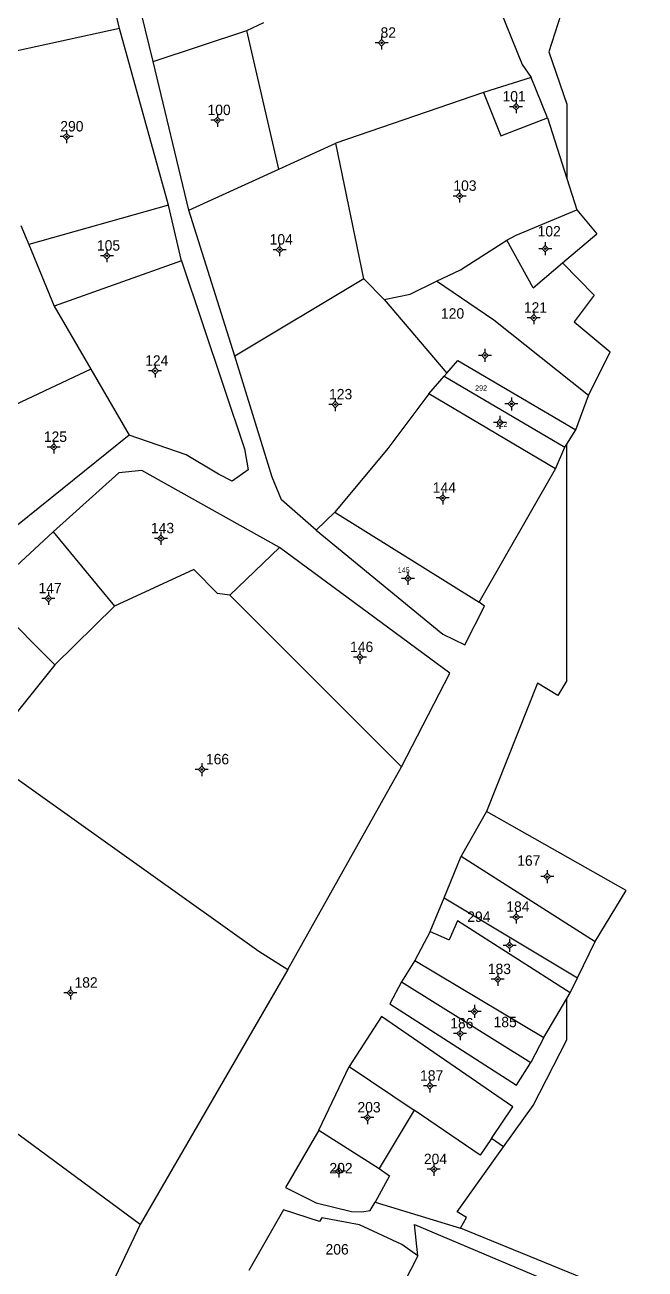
# Model space of a CAD drawing. Extents: x 364958 to 365522, y 1839430 to 1840018.
# Drawn here: x 365395.7 to 365515.1, y 1839626.5 to 1839865.6 of the extents above; entities that cross this region are included whole.
import ezdxf

# ---------------------------------------------------------------- set-up
doc = ezdxf.new("R2010")
doc.units = 0
for name, color, linetype in [('Level 10', 7, 'Continuous'), ('Level 11', 7, 'Continuous'), ('Level 15', 7, 'Continuous')]:
    doc.layers.add(name, color=color, linetype=linetype)

msp = doc.modelspace()

# ---------------------------------------------------------------- linework, layer by layer
at = {"layer": 'Level 10'}
for p, q in [((365413.93, 1839864.91), (365404.99, 1839904.16)), ((365479.99, 1839886.47), (365491.42, 1839858.03)), ((365420.42, 1839858.61), (365415.42, 1839879.11)), ((365499.43, 1839869.4), (365496.57, 1839860.44)), ((365413.93, 1839864.91), (365387.05, 1839859.07)), ((365423.34, 1839830.95), (365413.93, 1839864.91)), ((365438.44, 1839864.57), (365441.68, 1839866.06)), ((365420.42, 1839858.61), (365438.44, 1839864.57)), ((365444.58, 1839837.87), (365438.44, 1839864.57)), ((365496.57, 1839860.44), (365500, 1839850.41)), ((365427.28, 1839830.01), (365420.42, 1839858.61)), ((365491.42, 1839858.03), (365493.12, 1839855.52)), ((365493.12, 1839855.52), (365483.96, 1839852.64)), ((365496.27, 1839847.79), (365493.12, 1839855.52)), ((365483.96, 1839852.64), (365455.58, 1839842.86)), ((365483.96, 1839852.64), (365487.33, 1839844.29)), ((365500, 1839850.41), (365500, 1839836.13)), ((365487.33, 1839844.29), (365496.27, 1839847.79)), ((365496.27, 1839847.79), (365500, 1839836.13)), ((365444.58, 1839837.87), (365455.58, 1839842.86)), ((365460.94, 1839816.8), (365455.58, 1839842.86)), ((365427.28, 1839830.01), (365444.58, 1839837.87)), ((365500, 1839836.13), (365501.93, 1839830.09)), ((365423.34, 1839830.95), (365396.5, 1839823.39)), ((365425.86, 1839820.28), (365423.34, 1839830.95)), ((365436.16, 1839801.96), (365427.28, 1839830.01)), ((365490.23, 1839825.18), (365501.93, 1839830.09)), ((365501.93, 1839830.09), (365505.78, 1839825.48)), ((365394.97, 1839827.09), (365396.5, 1839823.39)), ((365479.55, 1839818.54), (365488.43, 1839824.24)), ((365488.43, 1839824.24), (365490.23, 1839825.18)), ((365493.54, 1839815.11), (365488.43, 1839824.24)), ((365499.18, 1839819.89), (365505.78, 1839825.48)), ((365396.5, 1839823.39), (365401.4, 1839811.55)), ((365425.86, 1839820.28), (365401.4, 1839811.55)), ((365425.86, 1839820.28), (365437.96, 1839784.15)), ((365493.54, 1839815.11), (365499.18, 1839819.89)), ((365499.18, 1839819.89), (365505.28, 1839813.65)), ((365474.93, 1839816.37), (365479.55, 1839818.54)), ((365460.94, 1839816.8), (365436.16, 1839801.96)), ((365464.88, 1839812.82), (365460.94, 1839816.8)), ((365469.85, 1839813.89), (365474.93, 1839816.37)), ((365485.93, 1839808.9), (365474.93, 1839816.37)), ((365464.88, 1839812.82), (365469.85, 1839813.89)), ((365464.88, 1839812.82), (365476.93, 1839798.71)), ((365505.28, 1839813.65), (365501.4, 1839808.57)), ((365401.4, 1839811.55), (365408.41, 1839799.48)), ((365504.15, 1839794.39), (365485.93, 1839808.9)), ((365501.4, 1839808.57), (365508.32, 1839802.81)), ((365504.15, 1839794.39), (365508.32, 1839802.81)), ((365443.29, 1839778.7), (365436.16, 1839801.96)), ((365476.93, 1839798.71), (365479.03, 1839801.13)), ((365479.03, 1839801.13), (365501.75, 1839787.81)), ((365408.41, 1839799.48), (365387.97, 1839789.81)), ((365408.41, 1839799.48), (365415.8, 1839786.77)), ((365473.46, 1839794.71), (365476.41, 1839798.11)), ((365476.41, 1839798.11), (365476.93, 1839798.71)), ((365476.41, 1839798.11), (365499.6, 1839784.44)), ((365473.46, 1839794.71), (365465.58, 1839784.23)), ((365497.83, 1839780.3), (365473.46, 1839794.71)), ((365501.75, 1839787.81), (365504.15, 1839794.39)), ((365415.8, 1839786.77), (365394.29, 1839769.48)), ((365426.75, 1839782.98), (365415.8, 1839786.77)), ((365500, 1839785.04), (365501.75, 1839787.81)), ((365437.96, 1839784.15), (365438.68, 1839780.11)), ((365465.58, 1839784.23), (365455.37, 1839771.99)), ((365497.83, 1839780.3), (365499.6, 1839784.44)), ((365499.6, 1839784.44), (365500, 1839785.04)), ((365500, 1839778.96), (365500, 1839785.04)), ((365432.97, 1839779.26), (365426.75, 1839782.98)), ((365413.83, 1839779.51), (365401.17, 1839768.17)), ((365418.22, 1839779.97), (365413.83, 1839779.51)), ((365444.73, 1839765.17), (365418.22, 1839779.97)), ((365435.61, 1839777.95), (365432.97, 1839779.26)), ((365438.68, 1839780.11), (365435.61, 1839777.95)), ((365483.13, 1839754.67), (365497.83, 1839780.3)), ((365500, 1839765.98), (365500, 1839778.96)), ((365445.14, 1839774.33), (365443.29, 1839778.7)), ((365451.77, 1839768.5), (365445.14, 1839774.33)), ((365455.37, 1839771.99), (365451.77, 1839768.5)), ((365455.37, 1839771.99), (365483.13, 1839754.67)), ((365401.17, 1839768.17), (365388.1, 1839756.09)), ((365401.17, 1839768.17), (365412.97, 1839753.87)), ((365451.77, 1839768.5), (365476.15, 1839748.52)), ((365444.73, 1839765.17), (365435.15, 1839755.98)), ((365477.5, 1839741.03), (365444.73, 1839765.17)), ((365500, 1839753.05), (365500, 1839765.98)), ((365428.24, 1839760.95), (365412.97, 1839753.87)), ((365432.78, 1839756.31), (365428.24, 1839760.95)), ((365388.1, 1839756.09), (365401.49, 1839742.6)), ((365435.15, 1839755.98), (365432.78, 1839756.31)), ((365468.18, 1839723.01), (365435.15, 1839755.98)), ((365412.97, 1839753.87), (365401.49, 1839742.6)), ((365480.36, 1839746.49), (365484.18, 1839753.87)), ((365484.18, 1839753.87), (365483.13, 1839754.67)), ((365500, 1839739.63), (365500, 1839753.05)), ((365476.15, 1839748.52), (365480.36, 1839746.49)), ((365401.49, 1839742.6), (365387.63, 1839725.37)), ((365468.18, 1839723.01), (365477.5, 1839741.03)), ((365494.37, 1839739.11), (365484.54, 1839714.44)), ((365498.27, 1839736.7), (365494.37, 1839739.11)), ((365500, 1839739.63), (365498.27, 1839736.7)), ((365389.4, 1839724.11), (365440.78, 1839687.58)), ((365446.35, 1839684.06), (365468.18, 1839723.01)), ((365484.54, 1839714.44), (365479.7, 1839705.83)), ((365511.42, 1839699.22), (365484.54, 1839714.44)), ((365476.38, 1839697.81), (365479.7, 1839705.83)), ((365479.7, 1839705.83), (365505.46, 1839689.41)), ((365473.7, 1839691.34), (365476.38, 1839697.81)), ((365476.38, 1839697.81), (365502.05, 1839682.47)), ((365505.46, 1839689.41), (365511.42, 1839699.22)), ((365478.97, 1839693.41), (365477.37, 1839689.74)), ((365500.64, 1839679.6), (365478.97, 1839693.41)), ((365473.7, 1839691.34), (365470.77, 1839685.81)), ((365473.7, 1839691.34), (365477.37, 1839689.74)), ((365502.05, 1839682.47), (365505.46, 1839689.41)), ((365440.78, 1839687.58), (365446.35, 1839684.06)), ((365470.77, 1839685.81), (365468.17, 1839681.67)), ((365470.77, 1839685.81), (365495.61, 1839670.96)), ((365446.35, 1839684.06), (365417.94, 1839635.03)), ((365468.17, 1839681.67), (365465.98, 1839677.43)), ((365468.17, 1839681.67), (365493.07, 1839666.17)), ((365500.64, 1839679.6), (365502.05, 1839682.47)), ((365495.61, 1839670.96), (365500, 1839678.5)), ((365500, 1839678.5), (365500.64, 1839679.6)), ((365500, 1839670.56), (365500, 1839678.5)), ((365465.98, 1839677.43), (365490.29, 1839661.82)), ((365417.94, 1839635.03), (365364.77, 1839674.25)), ((365464.37, 1839675), (365458.1, 1839665.39)), ((365489.61, 1839657.65), (365464.37, 1839675)), ((365495.61, 1839670.96), (365493.07, 1839666.17)), ((365493.52, 1839657.94), (365500, 1839670.56)), ((365452.32, 1839653.17), (365458.1, 1839665.39)), ((365458.1, 1839665.39), (365470.65, 1839657.01)), ((365490.29, 1839661.82), (365493.07, 1839666.17)), ((365470.65, 1839657.01), (365463.89, 1839645.79)), ((365483.35, 1839648.4), (365470.65, 1839657.01)), ((365485.5, 1839651.57), (365489.61, 1839657.65)), ((365487.8, 1839649.97), (365493.52, 1839657.94)), ((365452.32, 1839653.17), (365445.85, 1839642.17)), ((365452.32, 1839653.17), (365463.89, 1839645.79)), ((365478.91, 1839637.49), (365487.8, 1839649.97)), ((365485.5, 1839651.57), (365483.35, 1839648.4)), ((365487.8, 1839649.97), (365485.5, 1839651.57)), ((365463.89, 1839645.79), (365465.91, 1839644.43)), ((365465.91, 1839644.43), (365463.11, 1839639.37)), ((365445.85, 1839642.17), (365451.81, 1839639.2)), ((365445.5, 1839637.85), (365438.84, 1839626.18)), ((365452.43, 1839635.65), (365445.5, 1839637.85)), ((365451.81, 1839639.2), (365458.57, 1839637.57)), ((365460.57, 1839637.46), (365462.15, 1839637.71)), ((365462.15, 1839637.71), (365463.11, 1839639.37)), ((365463.11, 1839639.37), (365479.56, 1839634.31)), ((365452.85, 1839636.35), (365452.43, 1839635.65)), ((365460.12, 1839634.97), (365452.85, 1839636.35)), ((365458.57, 1839637.57), (365460.57, 1839637.46)), ((365480.67, 1839636.41), (365478.91, 1839637.49)), ((365479.56, 1839634.31), (365480.67, 1839636.41)), ((365417.94, 1839635.03), (365396.52, 1839590.31)), ((365468.27, 1839631.21), (365460.12, 1839634.97)), ((365471.31, 1839629.01), (365470.69, 1839635.04)), ((365470.69, 1839635.04), (365514.78, 1839616.47)), ((365515.07, 1839619.86), (365479.56, 1839634.31)), ((365471.31, 1839629.01), (365468.27, 1839631.21)), ((365471.31, 1839629.01), (365466.72, 1839620.03))]:
    msp.add_line(p, q, dxfattribs=at)
at = {"layer": 'Level 11'}
for p, q in [((365464.37, 1839862.795), (365463.745, 1839862.17)), ((365464.37, 1839863.42), (365464.37, 1839862.795)), ((365464.995, 1839862.17), (365464.37, 1839862.795)), ((365463.745, 1839862.17), (365463.12, 1839862.17)), ((365463.745, 1839862.17), (365464.37, 1839861.545)), ((365464.37, 1839861.545), (365464.995, 1839862.17)), ((365464.37, 1839861.545), (365464.37, 1839860.92)), ((365465.62, 1839862.17), (365464.995, 1839862.17)), ((365490.24, 1839850.525), (365489.615, 1839849.9)), ((365490.24, 1839851.15), (365490.24, 1839850.525)), ((365490.865, 1839849.9), (365490.24, 1839850.525)), ((365432.77, 1839848.54), (365432.77, 1839847.915)), ((365489.615, 1839849.9), (365488.99, 1839849.9)), ((365489.615, 1839849.9), (365490.24, 1839849.275)), ((365490.24, 1839849.275), (365490.865, 1839849.9)), ((365490.24, 1839849.275), (365490.24, 1839848.65)), ((365491.49, 1839849.9), (365490.865, 1839849.9)), ((365432.145, 1839847.29), (365431.52, 1839847.29)), ((365432.77, 1839847.915), (365432.145, 1839847.29)), ((365432.145, 1839847.29), (365432.77, 1839846.665)), ((365433.395, 1839847.29), (365432.77, 1839847.915)), ((365432.77, 1839846.665), (365433.395, 1839847.29)), ((365432.77, 1839846.665), (365432.77, 1839846.04)), ((365434.02, 1839847.29), (365433.395, 1839847.29)), ((365403.135, 1839844.15), (365402.51, 1839844.15)), ((365403.76, 1839844.775), (365403.135, 1839844.15)), ((365403.135, 1839844.15), (365403.76, 1839843.525)), ((365403.76, 1839845.4), (365403.76, 1839844.775)), ((365404.385, 1839844.15), (365403.76, 1839844.775)), ((365403.76, 1839843.525), (365404.385, 1839844.15)), ((365403.76, 1839843.525), (365403.76, 1839842.9)), ((365405.01, 1839844.15), (365404.385, 1839844.15)), ((365479.37, 1839833.98), (365479.37, 1839833.355)), ((365478.745, 1839832.73), (365478.12, 1839832.73)), ((365479.37, 1839833.355), (365478.745, 1839832.73)), ((365478.745, 1839832.73), (365479.37, 1839832.105)), ((365479.995, 1839832.73), (365479.37, 1839833.355)), ((365479.37, 1839832.105), (365479.995, 1839832.73)), ((365479.37, 1839832.105), (365479.37, 1839831.48)), ((365480.62, 1839832.73), (365479.995, 1839832.73)), ((365411.51, 1839821.875), (365410.885, 1839821.25)), ((365411.51, 1839822.5), (365411.51, 1839821.875)), ((365412.135, 1839821.25), (365411.51, 1839821.875)), ((365444.115, 1839822.41), (365443.49, 1839822.41)), ((365444.74, 1839823.035), (365444.115, 1839822.41)), ((365444.115, 1839822.41), (365444.74, 1839821.785)), ((365444.74, 1839823.66), (365444.74, 1839823.035)), ((365445.365, 1839822.41), (365444.74, 1839823.035)), ((365444.74, 1839821.785), (365445.365, 1839822.41)), ((365444.74, 1839821.785), (365444.74, 1839821.16)), ((365445.99, 1839822.41), (365445.365, 1839822.41)), ((365495.235, 1839822.6), (365494.61, 1839822.6)), ((365495.86, 1839823.225), (365495.235, 1839822.6)), ((365495.235, 1839822.6), (365495.86, 1839821.975)), ((365495.86, 1839823.85), (365495.86, 1839823.225)), ((365496.485, 1839822.6), (365495.86, 1839823.225)), ((365495.86, 1839821.975), (365496.485, 1839822.6)), ((365495.86, 1839821.975), (365495.86, 1839821.35)), ((365497.11, 1839822.6), (365496.485, 1839822.6)), ((365410.885, 1839821.25), (365410.26, 1839821.25)), ((365410.885, 1839821.25), (365411.51, 1839820.625)), ((365411.51, 1839820.625), (365412.135, 1839821.25)), ((365411.51, 1839820.625), (365411.51, 1839820)), ((365412.76, 1839821.25), (365412.135, 1839821.25)), ((365493.64, 1839809.945), (365493.015, 1839809.32)), ((365493.64, 1839810.57), (365493.64, 1839809.945)), ((365494.265, 1839809.32), (365493.64, 1839809.945)), ((365493.015, 1839809.32), (365492.39, 1839809.32)), ((365493.015, 1839809.32), (365493.64, 1839808.695)), ((365493.64, 1839808.695), (365494.265, 1839809.32)), ((365493.64, 1839808.695), (365493.64, 1839808.07)), ((365494.89, 1839809.32), (365494.265, 1839809.32)), ((365484.26, 1839802.715), (365483.635, 1839802.09)), ((365484.26, 1839803.34), (365484.26, 1839802.715)), ((365484.885, 1839802.09), (365484.26, 1839802.715)), ((365420.79, 1839800.37), (365420.79, 1839799.745)), ((365483.635, 1839802.09), (365483.01, 1839802.09)), ((365483.635, 1839802.09), (365484.26, 1839801.465)), ((365484.26, 1839801.465), (365484.885, 1839802.09)), ((365484.26, 1839801.465), (365484.26, 1839800.84)), ((365485.51, 1839802.09), (365484.885, 1839802.09)), ((365420.165, 1839799.12), (365419.54, 1839799.12)), ((365420.79, 1839799.745), (365420.165, 1839799.12)), ((365420.165, 1839799.12), (365420.79, 1839798.495)), ((365421.415, 1839799.12), (365420.79, 1839799.745)), ((365420.79, 1839798.495), (365421.415, 1839799.12)), ((365420.79, 1839798.495), (365420.79, 1839797.87)), ((365422.04, 1839799.12), (365421.415, 1839799.12)), ((365455.46, 1839793.275), (365454.835, 1839792.65)), ((365455.46, 1839793.9), (365455.46, 1839793.275)), ((365456.085, 1839792.65), (365455.46, 1839793.275)), ((365489.35, 1839793.405), (365488.725, 1839792.78)), ((365489.35, 1839794.03), (365489.35, 1839793.405)), ((365489.975, 1839792.78), (365489.35, 1839793.405)), ((365454.835, 1839792.65), (365454.21, 1839792.65)), ((365454.835, 1839792.65), (365455.46, 1839792.025)), ((365455.46, 1839792.025), (365456.085, 1839792.65)), ((365455.46, 1839792.025), (365455.46, 1839791.4)), ((365456.71, 1839792.65), (365456.085, 1839792.65)), ((365488.725, 1839792.78), (365488.1, 1839792.78)), ((365488.725, 1839792.78), (365489.35, 1839792.155)), ((365489.35, 1839792.155), (365489.975, 1839792.78)), ((365489.35, 1839792.155), (365489.35, 1839791.53)), ((365490.6, 1839792.78), (365489.975, 1839792.78)), ((365486.515, 1839789.2), (365485.89, 1839789.2)), ((365487.14, 1839789.825), (365486.515, 1839789.2)), ((365486.515, 1839789.2), (365487.14, 1839788.575)), ((365487.14, 1839790.45), (365487.14, 1839789.825)), ((365487.765, 1839789.2), (365487.14, 1839789.825)), ((365487.14, 1839788.575), (365487.765, 1839789.2)), ((365487.14, 1839788.575), (365487.14, 1839787.95)), ((365488.39, 1839789.2), (365487.765, 1839789.2)), ((365400.665, 1839784.48), (365400.04, 1839784.48)), ((365401.29, 1839785.105), (365400.665, 1839784.48)), ((365400.665, 1839784.48), (365401.29, 1839783.855)), ((365401.29, 1839785.73), (365401.29, 1839785.105)), ((365401.915, 1839784.48), (365401.29, 1839785.105)), ((365401.29, 1839783.855), (365401.915, 1839784.48)), ((365401.29, 1839783.855), (365401.29, 1839783.23)), ((365402.54, 1839784.48), (365401.915, 1839784.48)), ((365475.495, 1839774.69), (365474.87, 1839774.69)), ((365476.12, 1839775.315), (365475.495, 1839774.69)), ((365475.495, 1839774.69), (365476.12, 1839774.065)), ((365476.12, 1839775.94), (365476.12, 1839775.315)), ((365476.745, 1839774.69), (365476.12, 1839775.315)), ((365476.12, 1839774.065), (365476.745, 1839774.69)), ((365476.12, 1839774.065), (365476.12, 1839773.44)), ((365477.37, 1839774.69), (365476.745, 1839774.69)), ((365421.275, 1839766.92), (365420.65, 1839766.92)), ((365421.9, 1839767.545), (365421.275, 1839766.92)), ((365421.275, 1839766.92), (365421.9, 1839766.295)), ((365421.9, 1839768.17), (365421.9, 1839767.545)), ((365422.525, 1839766.92), (365421.9, 1839767.545)), ((365421.9, 1839766.295), (365422.525, 1839766.92)), ((365423.15, 1839766.92), (365422.525, 1839766.92)), ((365421.9, 1839766.295), (365421.9, 1839765.67)), ((365469.44, 1839759.865), (365468.815, 1839759.24)), ((365469.44, 1839760.49), (365469.44, 1839759.865)), ((365470.065, 1839759.24), (365469.44, 1839759.865)), ((365468.815, 1839759.24), (365468.19, 1839759.24)), ((365468.815, 1839759.24), (365469.44, 1839758.615)), ((365469.44, 1839758.615), (365470.065, 1839759.24)), ((365469.44, 1839758.615), (365469.44, 1839757.99)), ((365470.69, 1839759.24), (365470.065, 1839759.24)), ((365399.635, 1839755.38), (365399.01, 1839755.38)), ((365400.26, 1839756.005), (365399.635, 1839755.38)), ((365399.635, 1839755.38), (365400.26, 1839754.755)), ((365400.26, 1839756.63), (365400.26, 1839756.005)), ((365400.885, 1839755.38), (365400.26, 1839756.005)), ((365400.26, 1839754.755), (365400.885, 1839755.38)), ((365401.51, 1839755.38), (365400.885, 1839755.38)), ((365400.26, 1839754.755), (365400.26, 1839754.13)), ((365460.2, 1839745.34), (365460.2, 1839744.715)), ((365459.575, 1839744.09), (365458.95, 1839744.09)), ((365460.2, 1839744.715), (365459.575, 1839744.09)), ((365459.575, 1839744.09), (365460.2, 1839743.465)), ((365460.825, 1839744.09), (365460.2, 1839744.715)), ((365460.2, 1839743.465), (365460.825, 1839744.09)), ((365460.2, 1839743.465), (365460.2, 1839742.84)), ((365461.45, 1839744.09), (365460.825, 1839744.09)), ((365429.78, 1839723.75), (365429.78, 1839723.125)), ((365429.155, 1839722.5), (365428.53, 1839722.5)), ((365429.78, 1839723.125), (365429.155, 1839722.5)), ((365429.155, 1839722.5), (365429.78, 1839721.875)), ((365430.405, 1839722.5), (365429.78, 1839723.125)), ((365429.78, 1839721.875), (365430.405, 1839722.5)), ((365429.78, 1839721.875), (365429.78, 1839721.25)), ((365431.03, 1839722.5), (365430.405, 1839722.5)), ((365496.23, 1839702.545), (365495.605, 1839701.92)), ((365496.23, 1839703.17), (365496.23, 1839702.545)), ((365496.855, 1839701.92), (365496.23, 1839702.545)), ((365495.605, 1839701.92), (365494.98, 1839701.92)), ((365495.605, 1839701.92), (365496.23, 1839701.295)), ((365496.23, 1839701.295), (365496.855, 1839701.92)), ((365496.23, 1839701.295), (365496.23, 1839700.67)), ((365497.48, 1839701.92), (365496.855, 1839701.92)), ((365490.26, 1839695.4), (365490.26, 1839694.775)), ((365489.635, 1839694.15), (365489.01, 1839694.15)), ((365490.26, 1839694.775), (365489.635, 1839694.15)), ((365489.635, 1839694.15), (365490.26, 1839693.525)), ((365490.885, 1839694.15), (365490.26, 1839694.775)), ((365490.26, 1839693.525), (365490.885, 1839694.15)), ((365490.26, 1839693.525), (365490.26, 1839692.9)), ((365491.51, 1839694.15), (365490.885, 1839694.15)), ((365488.355, 1839688.7), (365487.73, 1839688.7)), ((365488.98, 1839689.325), (365488.355, 1839688.7)), ((365488.355, 1839688.7), (365488.98, 1839688.075)), ((365488.98, 1839689.95), (365488.98, 1839689.325)), ((365489.605, 1839688.7), (365488.98, 1839689.325)), ((365488.98, 1839688.075), (365489.605, 1839688.7)), ((365488.98, 1839688.075), (365488.98, 1839687.45)), ((365490.23, 1839688.7), (365489.605, 1839688.7)), ((365486.71, 1839683.43), (365486.71, 1839682.805)), ((365404.49, 1839680.82), (365404.49, 1839680.195)), ((365486.085, 1839682.18), (365485.46, 1839682.18)), ((365486.71, 1839682.805), (365486.085, 1839682.18)), ((365486.085, 1839682.18), (365486.71, 1839681.555)), ((365487.335, 1839682.18), (365486.71, 1839682.805)), ((365486.71, 1839681.555), (365487.335, 1839682.18)), ((365486.71, 1839681.555), (365486.71, 1839680.93)), ((365487.96, 1839682.18), (365487.335, 1839682.18)), ((365403.865, 1839679.57), (365403.24, 1839679.57)), ((365404.49, 1839680.195), (365403.865, 1839679.57)), ((365403.865, 1839679.57), (365404.49, 1839678.945)), ((365405.115, 1839679.57), (365404.49, 1839680.195)), ((365404.49, 1839678.945), (365405.115, 1839679.57)), ((365404.49, 1839678.945), (365404.49, 1839678.32)), ((365405.74, 1839679.57), (365405.115, 1839679.57)), ((365481.625, 1839675.99), (365481, 1839675.99)), ((365482.25, 1839676.615), (365481.625, 1839675.99)), ((365481.625, 1839675.99), (365482.25, 1839675.365)), ((365482.25, 1839677.24), (365482.25, 1839676.615)), ((365482.875, 1839675.99), (365482.25, 1839676.615)), ((365482.25, 1839675.365), (365482.875, 1839675.99)), ((365483.5, 1839675.99), (365482.875, 1839675.99)), ((365482.25, 1839675.365), (365482.25, 1839674.74)), ((365478.845, 1839671.74), (365478.22, 1839671.74)), ((365479.47, 1839672.365), (365478.845, 1839671.74)), ((365478.845, 1839671.74), (365479.47, 1839671.115)), ((365479.47, 1839672.99), (365479.47, 1839672.365)), ((365480.095, 1839671.74), (365479.47, 1839672.365)), ((365479.47, 1839671.115), (365480.095, 1839671.74)), ((365479.47, 1839671.115), (365479.47, 1839670.49)), ((365480.72, 1839671.74), (365480.095, 1839671.74)), ((365473.045, 1839661.7), (365472.42, 1839661.7)), ((365473.67, 1839662.325), (365473.045, 1839661.7)), ((365473.045, 1839661.7), (365473.67, 1839661.075)), ((365473.67, 1839662.95), (365473.67, 1839662.325)), ((365474.295, 1839661.7), (365473.67, 1839662.325)), ((365473.67, 1839661.075), (365474.295, 1839661.7)), ((365474.92, 1839661.7), (365474.295, 1839661.7)), ((365473.67, 1839661.075), (365473.67, 1839660.45)), ((365461.63, 1839656.84), (365461.63, 1839656.215)), ((365461.005, 1839655.59), (365460.38, 1839655.59)), ((365461.63, 1839656.215), (365461.005, 1839655.59)), ((365461.005, 1839655.59), (365461.63, 1839654.965)), ((365462.255, 1839655.59), (365461.63, 1839656.215)), ((365461.63, 1839654.965), (365462.255, 1839655.59)), ((365461.63, 1839654.965), (365461.63, 1839654.34)), ((365462.88, 1839655.59), (365462.255, 1839655.59)), ((365455.525, 1839645.32), (365454.9, 1839645.32)), ((365456.15, 1839645.945), (365455.525, 1839645.32)), ((365455.525, 1839645.32), (365456.15, 1839644.695)), ((365456.15, 1839646.57), (365456.15, 1839645.945)), ((365456.775, 1839645.32), (365456.15, 1839645.945)), ((365456.15, 1839644.695), (365456.775, 1839645.32)), ((365457.4, 1839645.32), (365456.775, 1839645.32)), ((365473.785, 1839645.66), (365473.16, 1839645.66)), ((365474.41, 1839646.285), (365473.785, 1839645.66)), ((365473.785, 1839645.66), (365474.41, 1839645.035)), ((365474.41, 1839646.91), (365474.41, 1839646.285)), ((365475.035, 1839645.66), (365474.41, 1839646.285)), ((365474.41, 1839645.035), (365475.035, 1839645.66)), ((365474.41, 1839645.035), (365474.41, 1839644.41)), ((365475.66, 1839645.66), (365475.035, 1839645.66)), ((365456.15, 1839644.695), (365456.15, 1839644.07))]:
    msp.add_line(p, q, dxfattribs=at)
for centre in [(365464.36975, 1839862.17), (365490.23975, 1839849.9), (365432.76975, 1839847.29), (365403.75975, 1839844.15), (365479.36975, 1839832.73), (365444.73975, 1839822.41), (365495.85975, 1839822.6), (365411.50975, 1839821.25), (365493.63975, 1839809.32), (365484.25975, 1839802.09), (365420.78975, 1839799.12), (365455.45975, 1839792.65), (365489.34975, 1839792.78), (365487.13975, 1839789.2), (365401.28975, 1839784.48), (365476.11975, 1839774.69), (365421.89975, 1839766.92), (365469.43975, 1839759.24), (365400.25975, 1839755.38), (365460.19975, 1839744.09), (365429.77975, 1839722.5), (365496.22975, 1839701.92), (365490.25975, 1839694.15), (365488.97975, 1839688.7), (365486.70975, 1839682.18), (365404.48975, 1839679.57), (365482.24975, 1839675.99), (365479.46975, 1839671.74), (365473.66975, 1839661.7), (365461.62975, 1839655.59), (365456.14975, 1839645.32), (365474.40975, 1839645.66)]:
    msp.add_circle(centre, 0.15, dxfattribs=at)

# ---------------------------------------------------------------- texts
at = {"layer": 'Level 15'}
for s, height, p in [('82', 1.99998, (365464.17, 1839863.16)), ('101', 1.99998, (365487.63, 1839850.9)), ('100', 1.99998, (365430.87, 1839848.29)), ('290', 1.99998, (365402.55, 1839845.14)), ('103', 1.99998, (365478.17, 1839833.73)), ('102', 1.99998, (365494.38, 1839824.96)), ('105', 1.99998, (365409.6, 1839822.24)), ('104', 1.99998, (365442.83, 1839823.4)), ('121', 1.99998, (365491.74, 1839810.31)), ('120', 1.99998, (365475.79, 1839809.16)), ('124', 1.99998, (365418.88, 1839800.11)), ('123', 1.99998, (365454.26, 1839793.65)), ('292', 0.99996, (365482.36, 1839795.33)), ('122', 0.99996, (365486.25, 1839788.34)), ('125', 1.99998, (365399.38, 1839785.47)), ('144', 1.99998, (365474.21, 1839775.69)), ('143', 1.99998, (365419.99, 1839767.91)), ('145', 0.99996, (365467.47, 1839760.33)), ('147', 1.99998, (365398.35, 1839756.38)), ('146', 1.99998, (365458.3, 1839745.08)), ('166', 1.99998, (365430.57, 1839723.5)), ('167', 1.99998, (365490.46, 1839704)), ('294', 1.99998, (365480.84, 1839693.21)), ('184', 1.99998, (365488.36, 1839695.15)), ('183', 1.99998, (365484.8, 1839683.18)), ('182', 1.99998, (365405.28, 1839680.57)), ('186', 1.99998, (365477.57, 1839672.74)), ('185', 1.99998, (365485.91, 1839672.97)), ('187', 1.99998, (365471.77, 1839662.69)), ('203', 1.99998, (365459.72, 1839656.59)), ('204', 1.99998, (365472.5, 1839646.65)), ('202', 1.99998, (365454.33, 1839644.88)), ('206', 1.99998, (365453.58, 1839629.27))]:
    msp.add_text(s, height=height, dxfattribs=at).set_placement(p)

doc.saveas('drawing.dxf')
